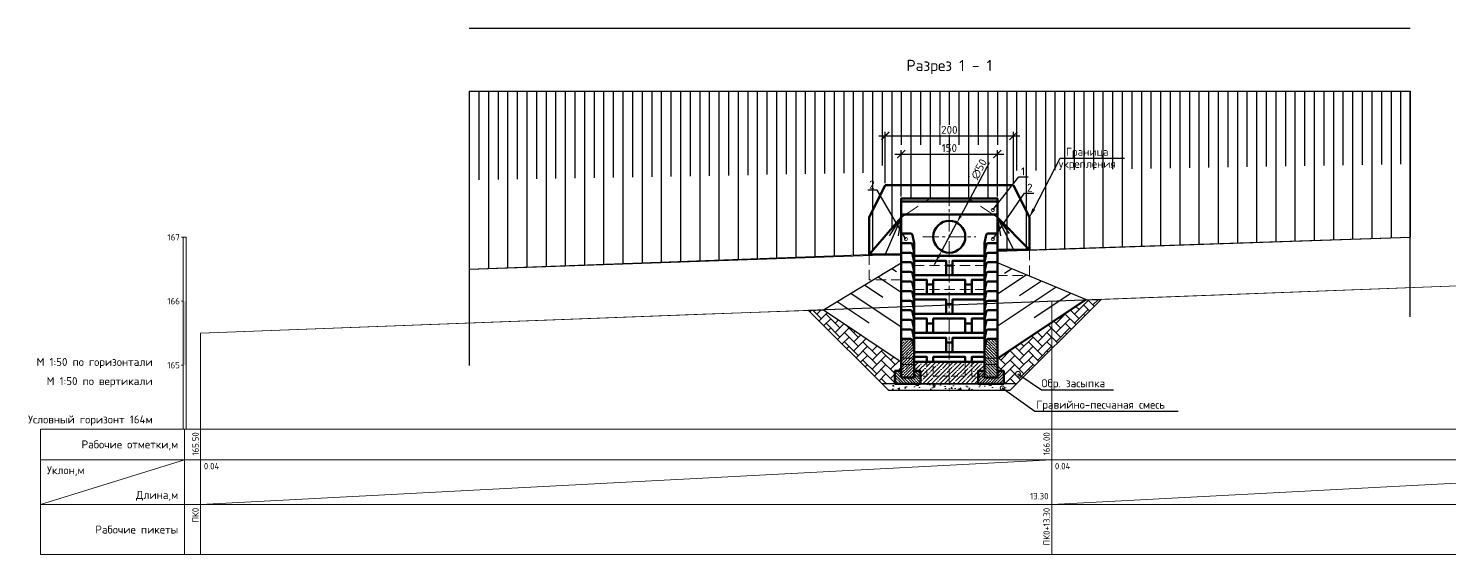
# Model space of a CAD drawing. Header units: millimetres. Extents: x -3202496 to 4385296, y -544754 to -321270.
# Drawn here: x 603799 to 626001, y -404928 to -396696 of the extents above; entities that cross this region are included whole.
import ezdxf
from ezdxf import colors
from ezdxf.entities.mleader import LeaderData, LeaderLine
from ezdxf.enums import TextEntityAlignment as Align
from ezdxf.math import Vec2, Vec3

# ---------------------------------------------------------------- set-up
doc = ezdxf.new("R2010")
doc.units = ezdxf.units.MM
doc.header["$PDSIZE"] = 1
doc.linetypes.add('CENTER', pattern=[16, 10, -2, 2, -2])
doc.linetypes.add('HIDDEN', pattern=[9.525, 6.35, -3.175])
doc.layers.get('0').update_dxf_attribs({"lineweight": 0})
doc.layers.get('Defpoints').update_dxf_attribs({"color": 3})
for name, color, linetype, lineweight in [('ГП_искусств сооруж-я_второстепенные', 7, 'Continuous', 25), ('ГП_искусств сооруж-я_выноски', 7, 'Continuous', 15), ('ГП_искусств сооруж-я_невидимые', 7, 'HIDDEN', 18), ('ГП_искусств сооруж-я_оси', 7, 'CENTER', 13), ('ГП_искусств сооруж-я_основная конструкция', 7, 'Continuous', 50), ('ГП_искусств сооруж-я_основная конструкция 0.3мм', 7, 'Continuous', 30), ('ГП_искусств сооруж-я_размеры', 7, 'Continuous', 15), ('ГП_искусств сооруж-я_текст', 7, 'Continuous', 18), ('ГП_искусств сооруж-я_штриховка', 7, 'Continuous', 9), ('Профиль', 7, 'Continuous', 15)]:
    doc.layers.add(name, color=color, linetype=linetype, lineweight=lineweight)
doc.layers.add('ГП_искусств сооруж-я_Откос', color=7, linetype='Continuous')
doc.layers.add('помощь', color=1, linetype='Continuous', lineweight=0, plot=False)
doc.styles.add('ISOCPEUR', font='isocpeur.ttf')
doc.dimstyles.new('SPDS-ISOCUP', dxfattribs={"dimscale": 10, "dimtxt": 2.5, "dimasz": 2.5, "dimexe": 1.25, "dimexo": 0.625, "dimtad": 1, "dimdec": 0, "dimrnd": 0.001, "dimtxsty": 'ISOCPEUR', "dimblk": 'ARCHTICK', "dimcen": 2.5, "dimdle": 2, "dimadec": 0, "dimazin": 2, "dimtfac": 0.75, "dimtdec": 0, "dimtmove": 1, "dimatfit": 3, "dimfxl": 1, "dimtolj": 1, "dimarcsym": 1})

# ---------------------------------------------------------------- blocks, each defined once
blk = doc.blocks.new('_ArchTick')
at = {"color": 0, "linetype": 'ByBlock', "lineweight": 30, "const_width": 0.15}
blk.add_lwpolyline([(-0.5, -0.5), (0.5, 0.5)], dxfattribs=at)
blk = doc.blocks.new('*D77')
at = {"layer": 'Defpoints', "color": 0, "ltscale": 10, "transparency": 16777216}
for p in [(618936, -398663), (617436, -399355), (618936, -399355)]:
    blk.add_point(p, dxfattribs=at)
at = {"layer": 'ГП_искусств сооруж-я_размеры', "color": 0, "lineweight": -2, "ltscale": 10, "transparency": 16777216}
for p, q in [((617336, -398663), (619036, -398663)), ((617436, -399324), (617436, -398600)), ((618936, -399324), (618936, -398600))]:
    blk.add_line(p, q, dxfattribs=at)
at = {"layer": 'ГП_искусств сооруж-я_размеры', "color": 0, "lineweight": -2, "ltscale": 10, "transparency": 16777216, "xscale": 125, "yscale": 125, "zscale": 125, "rotation": 180}
blk.add_blockref('_ArchTick', (617436, -398663), dxfattribs=at)
at = {"layer": 'ГП_искусств сооруж-я_размеры', "color": 0, "lineweight": -2, "ltscale": 10, "transparency": 16777216, "xscale": 125, "yscale": 125, "zscale": 125}
blk.add_blockref('_ArchTick', (618936, -398663), dxfattribs=at)
at = {"layer": 'ГП_искусств сооруж-я_размеры', "color": 0, "ltscale": 10, "transparency": 16777216, "insert": (618186, -398569), "char_height": 125, "attachment_point": 5, "style": 'ISOCPEUR', "bg_fill": 3, "box_fill_scale": 1.1, "bg_fill_color": 9, "bg_fill_true_color": 13158600, "bg_fill_transparency": 0}
blk.add_mtext('\\A1;150', dxfattribs=at)
blk = doc.blocks.new('_DotSmall')
at = {"color": 0, "linetype": 'ByBlock', "lineweight": 80, "const_width": 0.5}
blk.add_lwpolyline([(-0.0625, 0, 1), (0.0625, 0, 1)], format="xyb", close=True, dxfattribs=at)
blk = doc.blocks.new('*D78')
at = {"layer": 'Defpoints', "color": 0, "ltscale": 10, "transparency": 16777216}
for p in [(618304, -399735), (618067, -400175)]:
    blk.add_point(p, dxfattribs=at)
at = {"layer": 'ГП_искусств сооруж-я_выноски', "color": 0, "lineweight": -2, "ltscale": 10, "transparency": 16777216}
for p, q in [((618809, -398799), (618364, -399625)), ((618067, -400175), (618304, -399735)), ((618008, -400285), (617948, -400395))]:
    blk.add_line(p, q, dxfattribs=at)
at = {"layer": 'ГП_искусств сооруж-я_выноски', "color": 0, "ltscale": 10, "transparency": 16777216}
for points in [[(618345, -399615), (618382, -399635), (618304, -399735)], [(617989, -400275), (618026, -400295), (618067, -400175)]]:
    blk.add_solid(points, dxfattribs=at)
at = {"layer": 'ГП_искусств сооруж-я_выноски', "color": 0, "ltscale": 10, "transparency": 16777216, "insert": (618650, -398898), "char_height": 125, "attachment_point": 5, "rotation": 61.6576, "style": 'ISOCPEUR', "bg_fill": 3, "box_fill_scale": 1.1, "bg_fill_color": 9, "bg_fill_true_color": 13158600, "bg_fill_transparency": 0}
blk.add_mtext('\\A1;∅50', dxfattribs=at)
blk = doc.blocks.new('11321')
at = {"layer": 'ГП_искусств сооруж-я_штриховка'}
h = blk.add_hatch(dxfattribs=at)
h.set_pattern_fill('ANSI36', color=256, scale=10, angle=90, style=0)
edge = h.paths.add_edge_path()
edge.add_line((-100, 550), (-75, 676))
edge.add_arc((-45, 670), 30, 90, 168.6901, ccw=False)
edge.add_line((-45, 700), (100, 700))
edge.add_line((100, 700), (100, 670))
edge.add_line((100, 670), (100, 550))
edge.add_line((100, 550), (100, 100))
edge.add_line((100, 100), (-100, 100))
edge.add_line((-100, 100), (-100, 550))
h = blk.add_hatch(dxfattribs=at)
h.set_pattern_fill('ANSI35', color=256, scale=10, style=0)
h.set_pattern_definition([(45, (-173910.785, -119788.98), (-44.90128, 44.90128), []), (45, (-173865.883, -119788.98), (-44.90128, 44.90128), [79.375, -15.875, 0, -15.875])])
h.paths.add_polyline_path([(200, 0), (200, 100), (200, 200), (100, 200), (100, 100), (-100, 100), (-100, 200), (-200, 200), (-200, 100), (-200, 0), (-100, 0), (100, 0)])
at = {"layer": 'ГП_искусств сооруж-я_основная конструкция', "ltscale": 10}
blk.add_lwpolyline([(-100, 550), (-75, 676, -0.357511), (-45, 700), (100, 700), (100, 670), (100, 550), (100, 100), (-100, 100)], format="xyb", close=True, dxfattribs=at)
blk.add_lwpolyline([(-100, 100), (-100, 200), (-200, 200), (-200, 100), (-200, 0), (-100, 0), (100, 0), (200, 0), (200, 100), (200, 200), (100, 200), (100, 100), (-100, 100)], close=True, dxfattribs=at)
at = {"layer": 'помощь', "ltscale": 10}
for points in [[(100, 400), (-100, 400)], [(100, 300), (-100, 300)]]:
    blk.add_lwpolyline(points, dxfattribs=at)
blk = doc.blocks.new('A$Cafbe139b')
at = {"layer": 'Профиль'}
blk.add_hatch(color=256, dxfattribs=at).paths.add_polyline_path([(-0.000025, 0.001), (0.000025, 0.001), (0.000025, 0.002), (-0.000025, 0.002)])
for points in [[(-0.000025, 0.003), (-0.00005, 0.003)], [(0.00025, 0.0015), (0.013546, 0.002), (0.026785, 0.0025)], [(0.026785, 0.0025), (0.026785, 0)], [(-0.000025, 0.002), (-0.00005, 0.002)], [(0.013546, 0.002), (0.013546, 0)], [(0.00025, 0.0015), (0.00025, 0)], [(-0.000025, 0.001), (-0.00005, 0.001)], [(-0.00225, 0), (0.026785, 0)], [(-0.00225, 0), (-0.00225, -0.001964)], [(0, 0), (0, -0.001964)], [(0.00025, 0), (0.00025, -0.001964)], [(0.013546, 0), (0.013546, -0.001964)], [(0.026785, 0), (0.026785, -0.001964)], [(-0.00225, -0.001181), (0, -0.000481)], [(-0.00225, -0.000481), (0.026785, -0.000481)], [(0.00025, -0.001181), (0.013546, -0.000481)], [(0.013546, -0.001181), (0.026785, -0.000481)], [(-0.00225, -0.001181), (0.026785, -0.001181)], [(-0.00225, -0.001964), (0.026785, -0.001964)]]:
    blk.add_lwpolyline(points, dxfattribs=at)
blk.add_lwpolyline([(0.000025, 0), (0.000025, 0.003), (-0.000025, 0.003), (-0.000025, 0)], close=True, dxfattribs=at)
at = {"layer": 'Профиль', "style": 'ISOCPEUR'}
for s, height, p in [('167', 0.0001, (-0.000075, 0.003)), ('166', 0.0001, (-0.000075, 0.002)), ('М 1:50 по горизонтали', 0.000125, (-0.0005, 0.00105)), ('165', 0.0001, (-0.000075, 0.001)), ('М 1:50 по вертикали', 0.000125, (-0.0005, 0.00075)), ('Условный горизонт 164м', 0.000125, (-0.0005, 0.00015)), ('Рабочие отметки,м', 0.000125, (-0.0001, -0.00024)), ('Рабочие пикеты', 0.000125, (-0.0001, -0.001572))]:
    blk.add_text(s, height=height, dxfattribs=at).set_placement(p, align=Align.MIDDLE_RIGHT)
for s, p in [('165.50', (0.00025, -0.00005)), ('166.00', (0.013546, -0.00005)), ('166.50', (0.026785, -0.00005)), ('ПК0', (0.00025, -0.001231)), ('ПК0+13.30', (0.013546, -0.001231)), ('ПК0+26.53', (0.026785, -0.001231))]:
    blk.add_text(s, height=0.0001, rotation=90, dxfattribs=at).set_placement(p, align=Align.BOTTOM_RIGHT)
for s, height, p in [('Уклон,м', 0.000125, (-0.00215, -0.000581)), ('0.04', 0.0001, (0.0003, -0.000531)), ('0.04', 0.0001, (0.013596, -0.000531))]:
    blk.add_text(s, height=height, dxfattribs=at).set_placement(p, align=Align.TOP_LEFT)
for s, height, p in [('Длина,м', 0.000125, (-0.0001, -0.001131)), ('13.30', 0.0001, (0.013496, -0.001131)), ('13.24', 0.0001, (0.026735, -0.001131))]:
    blk.add_text(s, height=height, dxfattribs=at).set_placement(p, align=Align.BOTTOM_RIGHT)
blk = doc.blocks.new('*U80')
at = {"layer": 'ГП_искусств сооруж-я_основная конструкция', "ltscale": 10}
blk.add_lwpolyline([(100, -153), (100, -3), (75, 123, 0.357511), (45, 147), (-100, 147), (-100, 117), (-100, -3)], format="xyb", dxfattribs=at)
blk = doc.blocks.new('*U81')
at = {"layer": 'ГП_искусств сооруж-я_основная конструкция', "color": 0, "linetype": 'ByBlock', "lineweight": -2, "transparency": 16777216}
for p in [(0, 0), (0, -150), (0, -300), (0, -450), (0, -600), (0, -750), (0, -900), (0, -1050), (0, -1200), (0, -1350), (0, -1500)]:
    blk.add_blockref('*U80', p, dxfattribs=at)
blk = doc.blocks.new('*U82')
at = {"layer": 'ГП_искусств сооруж-я_основная конструкция', "ltscale": 10}
blk.add_lwpolyline([(100, -153), (100, -3), (75, 123, 0.357511), (45, 147), (-100, 147), (-100, 117), (-100, -3)], format="xyb", dxfattribs=at)
blk = doc.blocks.new('*U83')
at = {"layer": 'ГП_искусств сооруж-я_основная конструкция', "color": 0, "linetype": 'ByBlock', "lineweight": -2, "transparency": 16777216}
for p in [(0, 0), (0, -150), (0, -300), (0, -450), (0, -600), (0, -750), (0, -900), (0, -1050), (0, -1200), (0, -1350), (0, -1500)]:
    blk.add_blockref('*U82', p, dxfattribs=at)
blk = doc.blocks.new('*U87', base_point=(620317, -400939))
at = {"layer": 'ГП_искусств сооруж-я_Откос', "color": 0, "linetype": 'ByBlock', "lineweight": -2}
for p, q in [((619164, -400456), (619050, -400532)), ((619394, -400553), (618936, -400859)), ((619625, -400650), (619280, -400879)), ((619855, -400746), (618936, -401359)), ((620317, -400939), (618936, -401860)), ((620086, -400843), (619511, -401226))]:
    blk.add_line(p, q, dxfattribs=at)
blk = doc.blocks.new('*U88', base_point=(616218, -401098))
at = {"layer": 'ГП_искусств сооруж-я_Откос', "color": 0, "linetype": 'ByBlock', "lineweight": -2}
for p, q in [((617287, -400451), (617362, -400500)), ((616860, -400710), (617148, -400902)), ((617073, -400580), (617436, -400822)), ((616646, -400839), (617436, -401366)), ((616218, -401098), (617436, -401910)), ((616432, -400969), (616934, -401303))]:
    blk.add_line(p, q, dxfattribs=at)
blk = doc.blocks.new('*U128', base_point=(610686, -397679))
at = {"layer": 'ГП_искусств сооруж-я_Откос', "color": 0, "linetype": 'ByBlock', "lineweight": -2}
for p, q in [((610686, -397679), (610686, -400460)), ((610836, -397679), (610836, -399067)), ((610986, -397679), (610986, -400449)), ((611136, -397679), (611136, -399061)), ((611286, -397679), (611286, -400438)), ((611436, -397679), (611436, -399056)), ((611586, -397679), (611586, -400427)), ((611736, -397679), (611736, -399050)), ((611886, -397679), (611886, -400416)), ((612036, -397679), (612036, -399045)), ((612186, -397679), (612186, -400405)), ((612336, -397679), (612336, -399039)), ((612486, -397679), (612486, -400394)), ((612636, -397679), (612636, -399034)), ((612786, -397679), (612786, -400383)), ((612936, -397679), (612936, -399028)), ((613086, -397679), (613086, -400372)), ((613236, -397679), (613236, -399023)), ((613386, -397679), (613386, -400361)), ((613536, -397679), (613536, -399017)), ((613686, -397679), (613686, -400350)), ((613836, -397679), (613836, -399012)), ((613986, -397679), (613986, -400339)), ((614136, -397679), (614136, -399006)), ((614286, -397679), (614286, -400328)), ((614436, -397679), (614436, -399001)), ((614586, -397679), (614586, -400317)), ((614736, -397679), (614736, -398995)), ((614886, -397679), (614886, -400306)), ((615036, -397679), (615036, -398990)), ((615186, -397679), (615186, -400295)), ((615336, -397679), (615336, -398984)), ((615486, -397679), (615486, -400284)), ((615636, -397679), (615636, -398979)), ((615786, -397679), (615786, -400273)), ((615936, -397679), (615936, -398973)), ((616086, -397679), (616086, -400262)), ((616236, -397679), (616236, -398968)), ((616386, -397679), (616386, -400251)), ((616536, -397679), (616536, -398962)), ((616686, -397679), (616686, -400240)), ((616836, -397679), (616836, -398957)), ((616986, -397679), (616986, -400173)), ((617136, -397679), (617136, -398840)), ((617286, -397679), (617286, -399828)), ((617436, -397679), (617436, -398517)), ((617586, -397679), (617586, -399355)), ((617736, -397679), (617736, -398517)), ((617886, -397679), (617886, -399355)), ((618036, -397679), (618036, -398517)), ((618186, -397679), (618186, -399355)), ((618336, -397679), (618336, -398517)), ((618486, -397679), (618486, -399355)), ((618636, -397679), (618636, -398517)), ((618786, -397679), (618786, -399355)), ((618936, -397679), (618936, -398517)), ((619086, -397679), (619086, -400162)), ((619236, -397679), (619236, -398921)), ((619386, -397679), (619386, -400162)), ((619536, -397679), (619536, -398919)), ((619686, -397679), (619686, -400154)), ((619836, -397679), (619836, -398914)), ((619986, -397679), (619986, -400144)), ((620136, -397679), (620136, -398909)), ((620286, -397679), (620286, -400134)), ((620436, -397679), (620436, -398904)), ((620586, -397679), (620586, -400123)), ((620736, -397679), (620736, -398898)), ((620886, -397679), (620886, -400113)), ((621036, -397679), (621036, -398893)), ((621186, -397679), (621186, -400103)), ((621336, -397679), (621336, -398888)), ((621486, -397679), (621486, -400093)), ((621636, -397679), (621636, -398883)), ((621786, -397679), (621786, -400083)), ((621936, -397679), (621936, -398878)), ((622086, -397679), (622086, -400072)), ((622236, -397679), (622236, -398873)), ((622386, -397679), (622386, -400062)), ((622536, -397679), (622536, -398868)), ((622686, -397679), (622686, -400052)), ((622836, -397679), (622836, -398863)), ((622986, -397679), (622986, -400042)), ((623136, -397679), (623136, -398858)), ((623286, -397679), (623286, -400032)), ((623436, -397679), (623436, -398853)), ((623586, -397679), (623586, -400021)), ((623736, -397679), (623736, -398847)), ((623886, -397679), (623886, -400011)), ((624036, -397679), (624036, -398842)), ((624186, -397679), (624186, -400001)), ((624336, -397679), (624336, -398837)), ((624486, -397679), (624486, -399991)), ((624636, -397679), (624636, -398832)), ((624786, -397679), (624786, -399981)), ((624936, -397679), (624936, -398827)), ((625086, -397679), (625086, -399970)), ((625236, -397679), (625236, -398822)), ((625386, -397679), (625386, -399960))]:
    blk.add_line(p, q, dxfattribs=at)
blk = doc.blocks.new('*D129')
at = {"layer": 'Defpoints', "color": 0, "ltscale": 10, "transparency": 16777216}
for p in [(619186, -398377), (617186, -399150), (619186, -399150)]:
    blk.add_point(p, dxfattribs=at)
at = {"layer": 'ГП_искусств сооруж-я_размеры', "color": 0, "lineweight": -2, "ltscale": 10, "transparency": 16777216}
for p, q in [((617086, -398377), (619286, -398377)), ((617186, -399119), (617186, -398314)), ((619186, -399119), (619186, -398314))]:
    blk.add_line(p, q, dxfattribs=at)
at = {"layer": 'ГП_искусств сооруж-я_размеры', "color": 0, "lineweight": -2, "ltscale": 10, "transparency": 16777216, "xscale": 125, "yscale": 125, "zscale": 125, "rotation": 180}
blk.add_blockref('_ArchTick', (617186, -398377), dxfattribs=at)
at = {"layer": 'ГП_искусств сооруж-я_размеры', "color": 0, "lineweight": -2, "ltscale": 10, "transparency": 16777216, "xscale": 125, "yscale": 125, "zscale": 125}
blk.add_blockref('_ArchTick', (619186, -398377), dxfattribs=at)
at = {"layer": 'ГП_искусств сооруж-я_размеры', "color": 0, "ltscale": 10, "transparency": 16777216, "insert": (618186, -398283), "char_height": 125, "attachment_point": 5, "style": 'ISOCPEUR', "bg_fill": 3, "box_fill_scale": 1.1, "bg_fill_color": 9, "bg_fill_true_color": 13158600, "bg_fill_transparency": 0}
blk.add_mtext('\\A1;200', dxfattribs=at)

msp = doc.modelspace()

# ---------------------------------------------------------------- hatches: boundary and pattern name
at = {"layer": 'ГП_искусств сооруж-я_штриховка', "ltscale": 50}
h = msp.add_hatch(dxfattribs=at)
h.set_pattern_fill('AR-HBONE', color=256)
h.paths.add_polyline_path([(620555.92, -400934.86), (620326.37, -400943.53), (618935.79, -401870.58), (618935.79, -402054.99), (619035.79, -402054.99), (619035.79, -402154.99), (619035.79, -402254.99), (619235.79, -402254.99)])
h.paths.add_polyline_path([(617335.79, -402054.99), (617435.79, -402054.99), (617435.79, -401909.99), (616217.97, -401098.12), (615987.58, -401106.78), (617142.82, -402262.03), (617335.79, -402254.99), (617335.79, -402154.99)])
h = msp.add_hatch(dxfattribs=at)
h.set_pattern_fill('ANSI35', color=256, scale=15)
h.set_pattern_definition([(45, (-1315747.5, 975651.99), (-67.351921, 67.351921), []), (45, (-1315680.15, 975651.99), (-67.351921, 67.351921), [119.0625, -23.8125, 0, -23.8125])])
h.paths.add_polyline_path([(618735.79, -401909.99), (617635.79, -401909.99), (617635.79, -402054.99), (617735.79, -402054.99), (617735.79, -402254.99), (618635.79, -402254.99), (618635.79, -402054.99), (618735.79, -402054.99)])
at = {"layer": 'ГП_искусств сооруж-я_штриховка', "ltscale": 10}
h = msp.add_hatch(dxfattribs=at)
h.set_pattern_fill('AR-CONC', color=256, scale=1.5)
h.set_pattern_definition([(50, (617115.8, -402235), (273.277, -23.909), [28.575, -314.325]), (355, (617115.8, -402235), (-52.865, 286.585), [22.86, -251.46]), (100.451, (617138.56, -402236.99), (220.412, 262.677), [24.285, -267.135]), (46.184, (617115.8, -402158.8), (406.62, -63.063), [42.86, -471.49]), (96.636, (617149.68, -402164.05), (356.106, 371.14), [36.43, -400.7]), (351.184, (617115.8, -402158.8), (356.11, 371.14), [34.29, -377.19]), (21, (617153.9, -402177.84), (227.422, -153.398), [28.575, -314.325]), (326, (617153.9, -402177.84), (92.703, 276.282), [22.86, -251.46]), (71.451, (617172.84, -402190.63), (320.125, 122.884), [24.285, -267.135]), (37.5, (617115.79, -402234.99), (4.633, 126.8326), [0, -248.412, 0, -255.27, 0, -252.4125]), (7.5, (617115.79, -402235), (100.2295, 150.271), [0, -145.542, 0, -242.697, 0, -96.2025]), (327.5, (617030.83, -402234.99), (203.386, -8.593), [0, -95.25, 0, -297.18, 0, -394.335]), (317.5, (616992.73, -402235), (222.194, 38.14), [0, -123.825, 0, -197.358, 0, -280.035])])
h.paths.add_polyline_path([(617135.79, -402254.99), (617235.79, -402354.99), (619135.79, -402354.99), (619235.79, -402254.99)])

# ---------------------------------------------------------------- linework, layer by layer
at = {"layer": 'ГП_искусств сооруж-я_второстепенные', "ltscale": 10}
for points in [[(610685.79, -397678.73), (625386.84, -397678.73)], [(618935.79, -400179.49), (625386.84, -399960.08)], [(610685.79, -400460.08), (617435.79, -400230.5)], [(616217.97, -401098.12), (617435.79, -400361.02)], [(620326.37, -400943.53), (618935.79, -400361.02)], [(620326.37, -400943.53), (618935.79, -401870.58)], [(620326.37, -400943.53), (620555.92, -400934.86)], [(615987.58, -401106.78), (616217.97, -401098.12)], [(616217.97, -401098.12), (617435.79, -401909.99)]]:
    msp.add_lwpolyline(points, dxfattribs=at)
msp.add_lwpolyline([(617135.79, -402254.99), (617235.79, -402354.99), (619135.79, -402354.99), (619235.79, -402254.99)], close=True, dxfattribs=at)
at = {"layer": 'ГП_искусств сооруж-я_выноски'}
msp.add_lwpolyline([(617435.79, -401909.99), (616217.97, -401098.12)], dxfattribs=at)
at = {"layer": 'ГП_искусств сооруж-я_невидимые', "ltscale": 50}
for points in [[(617435.79, -399654.99), (617885.79, -399354.99)], [(618935.79, -399654.99), (618485.79, -399354.99)], [(616935.79, -400230.62), (617435.79, -399654.99)], [(619435.79, -400162.48), (618935.79, -399654.99)]]:
    msp.add_lwpolyline(points, dxfattribs=at)
at = {"layer": 'ГП_искусств сооруж-я_невидимые', "ltscale": 25}
for points in [[(616935.79, -400230.62), (617435.79, -400230.62), (617435.79, -400630.62), (616935.79, -400630.62)], [(619435.79, -400162.48), (618935.79, -400162.48), (618935.79, -400562.48), (619435.79, -400562.48)]]:
    msp.add_lwpolyline(points, close=True, dxfattribs=at)
msp.add_lwpolyline([(617635.79, -400779.99), (618735.79, -400779.99)], dxfattribs=at)
at = {"layer": 'ГП_искусств сооруж-я_невидимые', "ltscale": 15}
for points in [[(617635.79, -401834.99), (617635.79, -402134.99), (617835.79, -402134.99), (617835.79, -401834.99)], [(618435.79, -402134.99), (618435.79, -401834.99), (618185.79, -401834.99), (617935.79, -401834.99), (617935.79, -402134.99)], [(618735.79, -401834.99), (618735.79, -402134.99), (618535.79, -402134.99), (618535.79, -401834.99)]]:
    msp.add_lwpolyline(points, close=True, dxfattribs=at)
at = {"layer": 'ГП_искусств сооруж-я_оси', "ltscale": 25}
msp.add_lwpolyline([(618185.79, -399223.35), (618185.79, -402389.99)], dxfattribs=at)
at = {"layer": 'ГП_искусств сооруж-я_основная конструкция', "ltscale": 10}
for points in [[(617185.79, -399150.01), (616935.79, -399654.99)], [(619185.79, -399150.01), (619435.79, -399654.99)], [(617435.79, -399654.99), (616935.79, -400230.62)], [(616935.79, -399654.99), (616935.79, -400230.62)], [(618935.79, -399654.99), (619435.79, -400162.48)], [(619435.79, -399654.99), (619435.79, -400162.48)], [(616935.79, -400230.62), (617435.79, -400230.62)], [(619435.79, -400162.48), (618935.79, -400162.48)], [(619435.79, -400162.48), (618935.79, -400162.48)], [(617635.79, -400554.99), (618735.79, -400554.99)], [(617835.79, -400854.99), (617835.79, -400629.99), (617635.79, -400629.99)], [(617935.79, -400704.99), (617835.79, -400704.99)], [(617935.79, -400854.99), (617935.79, -400629.99), (618185.79, -400629.99)], [(618435.79, -400854.99), (618435.79, -400629.99), (618185.79, -400629.99)], [(618435.79, -400704.99), (618535.79, -400704.99)], [(618535.79, -400854.99), (618535.79, -400629.99), (618735.79, -400629.99)], [(617635.79, -400854.99), (618735.79, -400854.99)], [(618135.79, -401159.99), (618135.79, -400934.99), (617635.79, -400934.99)], [(618235.79, -401159.99), (618235.79, -400934.99), (618735.79, -400934.99)], [(617635.79, -401159.99), (618735.79, -401159.99)], [(618135.79, -401009.99), (618235.79, -401009.99)], [(617835.79, -401459.99), (617835.79, -401234.99), (617635.79, -401234.99)], [(617935.79, -401309.99), (617835.79, -401309.99)], [(617935.79, -401459.99), (617935.79, -401234.99), (618185.79, -401234.99)], [(618435.79, -401459.99), (618435.79, -401234.99), (618185.79, -401234.99)], [(618435.79, -401309.99), (618535.79, -401309.99)], [(618535.79, -401459.99), (618535.79, -401234.99), (618735.79, -401234.99)], [(617635.79, -401459.99), (618735.79, -401459.99)], [(618135.79, -401759.99), (618135.79, -401534.99), (617635.79, -401534.99)], [(618135.79, -401609.99), (618235.79, -401609.99)], [(618235.79, -401759.99), (618235.79, -401534.99), (618735.79, -401534.99)], [(617635.79, -401759.99), (618735.79, -401759.99)], [(617635.79, -401834.99), (617835.79, -401834.99), (617835.79, -401909.99)], [(617935.79, -401909.99), (617935.79, -401834.99), (618435.79, -401834.99), (618435.79, -401909.99)], [(618735.79, -401834.99), (618535.79, -401834.99), (618535.79, -401909.99)], [(618735.79, -401909.99), (617635.79, -401909.99)]]:
    msp.add_lwpolyline(points, dxfattribs=at)
at = {"layer": 'ГП_искусств сооруж-я_основная конструкция', "ltscale": 50}
for points in [[(618935.79, -399904.99), (618935.79, -399354.99), (617435.79, -399354.99), (617435.79, -399904.99)], [(617435.79, -399404.99), (618935.79, -399404.99)], [(617435.79, -399604.99), (618935.79, -399604.99)]]:
    msp.add_lwpolyline(points, dxfattribs=at)
msp.add_circle((618185.79, -399954.99), 250, dxfattribs=at)
at = {"layer": 'ГП_искусств сооруж-я_основная конструкция 0.3мм'}
msp.add_lwpolyline([(618735.79, -401909.99), (617635.79, -401909.99), (617635.79, -402054.99), (617735.79, -402054.99), (617735.79, -402254.99), (618635.79, -402254.99), (618635.79, -402054.99), (618735.79, -402054.99)], close=True, dxfattribs=at)
at = {"layer": 'ГП_искусств сооруж-я_Откос'}
for points in [[(625386.84, -396695.96), (610685.79, -396695.96)], [(610685.79, -397678.73), (610685.79, -401968.47)], [(625386.84, -401209.75), (625386.84, -397678.73)]]:
    msp.add_lwpolyline(points, dxfattribs=at)
at = {"layer": 'ГП_искусств сооруж-я_Откос', "ltscale": 10}
for points in [[(617435.79, -399654.99), (617185.79, -400230.62)], [(617435.79, -399654.99), (617248.44, -399942.24)], [(617435.79, -399654.99), (617387.27, -399942.81)], [(618935.79, -399654.99), (619185.79, -400162.48)], [(618935.79, -399654.99), (619123.14, -399903.22)], [(618935.79, -399654.99), (618984.31, -399942.81)]]:
    msp.add_lwpolyline(points, dxfattribs=at)
at = {"layer": 'ГП_искусств сооруж-я_Откос', "ltscale": 50}
for points in [[(617435.79, -399649.99), (617435.79, -399954.99)], [(618935.79, -399649.99), (618935.79, -399954.99)]]:
    msp.add_lwpolyline(points, dxfattribs=at)
at = {"layer": 'помощь', "ltscale": 10}
for points in [[(617435.79, -401909.99), (617435.79, -400361.02)], [(618935.79, -401870.58), (618935.79, -400361.02)], [(619235.79, -402254.99), (619643.32, -401847.47)], [(617135.79, -402254.99), (616833.91, -401953.11)], [(617235.79, -402354.99), (616833.91, -401953.11)]]:
    msp.add_lwpolyline(points, dxfattribs=at)
at = {"layer": 'помощь', "lineweight": 30, "ltscale": 10}
msp.add_lwpolyline([(615987.58, -401106.78), (617235.79, -402354.99), (619135.79, -402354.99), (620555.92, -400934.86)], close=True, dxfattribs=at)

# ---------------------------------------------------------------- block references
at = {"layer": 'ГП_искусств сооруж-я_основная конструкция'}
msp.add_blockref('*U81', (617535.79, -400052.49), dxfattribs=at)
at = {"layer": 'ГП_искусств сооруж-я_основная конструкция', "ltscale": 10, "xscale": -1}
msp.add_blockref('11321', (617535.79, -402254.99), dxfattribs=at)
at = {"layer": 'ГП_искусств сооруж-я_основная конструкция', "ltscale": 10}
msp.add_blockref('11321', (618835.79, -402254.99), dxfattribs=at)
at = {"layer": 'ГП_искусств сооруж-я_Откос', "ltscale": 10}
for name, p in [('*U88', (616217.97, -401098.12)), ('*U87', (620316.64, -400939.45))]:
    msp.add_blockref(name, p, dxfattribs=at)

# ---------------------------------------------------------------- texts
at = {"layer": 'ГП_искусств сооруж-я_текст', "color": 7, "insert": (618185.79, -397299.29), "char_height": 175, "width": 1711.4235, "attachment_point": 5, "style": 'ISOCPEUR'}
msp.add_mtext('Разрез 1 - 1', dxfattribs=at)

# ---------------------------------------------------------------- leaders
at = {"layer": 'ГП_искусств сооруж-я_выноски', "linetype": 'Continuous', "ltscale": 10}
ml = msp.add_multileader_mtext('Standard', dxfattribs=at)
ml.set_content('Граница \\Pукрепления', color=256, style='ISOCPEUR')
ml.set_leader_properties()
ml.build(insert=Vec2(0, 0))
ml.multileader.update_dxf_attribs({"text_left_attachment_type": 6, "text_right_attachment_type": 6, "dogleg_length": 0, "arrow_head_size": 150, "scale": 50})
ctx = ml.context
ctx.base_point, ctx.scale, ctx.char_height, ctx.arrow_head_size, ctx.landing_gap_size, ctx.plane_origin = Vec3(619916.33, -398726.17), 50, 125, 150, 0, Vec3(624031.57, -398541.23)
ctx.left_attachment, ctx.right_attachment, ctx.text_align_type = 6, 6, 1
notes = []
notes.append((ctx, [(0, (1, 1, 0), (619916.33, -398726.17), (1, 0), 0, [(0, [(619435.79, -399654.99)], 0, [])])]))
ctx.mtext.insert, ctx.mtext.alignment, ctx.mtext.line_spacing_factor, ctx.mtext.flow_direction = Vec3(620341.33, -398563.67), 2, 0.908571, 5
ml = msp.add_multileader_mtext('Standard', dxfattribs=at)
ml.set_content('Обр. засыпка', color=256, style='ISOCPEUR')
ml.set_leader_properties()
ml.set_arrow_properties(name='DOTSMALL')
ml.build(insert=Vec2(0, 0))
ml.multileader.update_dxf_attribs({"text_left_attachment_type": 6, "text_right_attachment_type": 6, "dogleg_length": 0, "arrow_head_size": 150, "scale": 50})
ctx = ml.context
ctx.base_point, ctx.scale, ctx.char_height, ctx.arrow_head_size, ctx.landing_gap_size, ctx.plane_origin = Vec3(619624.99, -402347.74), 50, 125, 150, 0, Vec3(623273.29, -401848.08)
ctx.left_attachment, ctx.right_attachment, ctx.text_align_type = 6, 6, 1
notes.append((ctx, [(0, (1, 1, 0), (619624.99, -402347.74), (1, 0), 0, [(0, [(619257.89, -402099.5)], 0, [])])]))
ctx.mtext.insert, ctx.mtext.alignment, ctx.mtext.line_spacing_factor, ctx.mtext.flow_direction = Vec3(620121.87, -402185.24), 2, 0.908571, 5
ml = msp.add_multileader_mtext('Standard', dxfattribs=at)
ml.set_content('Гравийно-песчаная смесь', color=256, style='ISOCPEUR')
ml.set_leader_properties()
ml.set_arrow_properties(name='DOTSMALL')
ml.build(insert=Vec2(0, 0))
ml.multileader.update_dxf_attribs({"text_left_attachment_type": 6, "text_right_attachment_type": 6, "dogleg_length": 0.659, "arrow_head_size": 125, "scale": 50})
ctx = ml.context
ctx.base_point, ctx.scale, ctx.char_height, ctx.arrow_head_size, ctx.landing_gap_size, ctx.plane_origin = Vec3(619555.86, -402681.87), 50, 125, 125, 0, Vec3(611520.39, -403703.41)
ctx.left_attachment, ctx.right_attachment, ctx.text_align_type = 6, 6, 1
notes.append((ctx, [(0, (1, 1, 0), (619522.91, -402681.87), (1, 0), 32.95, [(1, [(619012.45, -402320.64)], 0, [])])]))
ctx.mtext.insert, ctx.mtext.alignment, ctx.mtext.line_spacing_factor, ctx.mtext.flow_direction = Vec3(620549.61, -402519.37), 2, 0.908571, 5
for ctx, leaders in notes:
    for number, flags, end, landing, length, lines in leaders:
        leader = LeaderData()
        leader.index, (leader.has_last_leader_line, leader.has_dogleg_vector, leader.attachment_direction) = number, flags
        leader.last_leader_point, leader.dogleg_vector, leader.dogleg_length = Vec3(end), Vec3(landing), length
        for number, points, colour, breaks in lines:
            line = LeaderLine()
            line.index, line.vertices, line.color, line.breaks = number, Vec3.list(points), colors.encode_raw_color(colour), breaks
            leader.lines.append(line)
        ctx.leaders.append(leader)

# ---------------------------------------------------------------- next in the draw order: dimensions: what is measured, and where the dimension line sits
at = {"layer": 'ГП_искусств сооруж-я_размеры', "ltscale": 10}
dim = msp.add_linear_dim(base=(618935.79, -398662.62), p1=(617435.79, -399354.99), p2=(618935.79, -399354.99), dimstyle='SPDS-ISOCUP', override={"dimscale": 50, "dimlfac": 0.1, "dimtfill": 1}, dxfattribs=at)
dim.commit()
dim.dimension.update_dxf_attribs({"geometry": '*D77', "text_midpoint": (618185.79, -398568.87)})

# ---------------------------------------------------------------- next in the draw order: leaders
at = {"layer": 'ГП_искусств сооруж-я_выноски', "linetype": 'Continuous', "ltscale": 10}
ml = msp.add_multileader_mtext('Standard', dxfattribs=at)
ml.set_content('1', color=256, style='ISOCPEUR')
ml.set_leader_properties()
ml.set_arrow_properties(name='DOTSMALL')
ml.build(insert=Vec2(0, 0))
ml.multileader.update_dxf_attribs({"text_left_attachment_type": 6, "text_right_attachment_type": 6, "dogleg_length": 1, "arrow_head_size": 100, "scale": 50})
ctx = ml.context
ctx.base_point, ctx.scale, ctx.char_height, ctx.arrow_head_size, ctx.landing_gap_size, ctx.plane_origin = Vec3(619319.67, -399020.4), 50, 125, 100, 0, Vec3(618896.96, -398869.21)
ctx.left_attachment, ctx.right_attachment, ctx.text_align_type = 6, 6, 1
notes = []
notes.append((ctx, [(1, (1, 1, 0), (619269.67, -399020.4), (1, 0), 50, [(0, [(618865.31, -399536.52)], 0, [])])]))
ctx.mtext.insert, ctx.mtext.defined_height, ctx.mtext.alignment, ctx.mtext.line_spacing_factor, ctx.mtext.flow_direction = Vec3(619338.42, -398870.4), 104.19, 2, 0.908571, 5
ml = msp.add_multileader_mtext('Standard', dxfattribs=at)
ml.set_content('2', color=256, style='ISOCPEUR')
ml.set_leader_properties()
ml.set_arrow_properties(name='DOTSMALL')
ml.build(insert=Vec2(0, 0))
ml.multileader.update_dxf_attribs({"text_left_attachment_type": 6, "text_right_attachment_type": 6, "dogleg_length": 1, "arrow_head_size": 100, "scale": 50})
ctx = ml.context
ctx.base_point, ctx.scale, ctx.char_height, ctx.arrow_head_size, ctx.landing_gap_size, ctx.plane_origin = Vec3(616945.45, -399227.24), 50, 125, 100, 0, Vec3(617474.62, -399323.84)
ctx.left_attachment, ctx.right_attachment, ctx.text_align_type = 6, 6, 1
notes.append((ctx, [(1, (1, 1, 0), (617057.95, -399227.24), (-1, 0), 50, [(0, [(617506.27, -399991.16)], 0, [])])]))
ctx.mtext.insert, ctx.mtext.defined_height, ctx.mtext.alignment, ctx.mtext.line_spacing_factor, ctx.mtext.flow_direction = Vec3(616976.7, -399077.24), 104.19, 2, 0.908571, 5
for ctx, leaders in notes:
    for number, flags, end, landing, length, lines in leaders:
        leader = LeaderData()
        leader.index, (leader.has_last_leader_line, leader.has_dogleg_vector, leader.attachment_direction) = number, flags
        leader.last_leader_point, leader.dogleg_vector, leader.dogleg_length = Vec3(end), Vec3(landing), length
        for number, points, colour, breaks in lines:
            line = LeaderLine()
            line.index, line.vertices, line.color, line.breaks = number, Vec3.list(points), colors.encode_raw_color(colour), breaks
            leader.lines.append(line)
        ctx.leaders.append(leader)

# ---------------------------------------------------------------- next in the draw order: dimensions: what is measured, and where the dimension line sits
at = {"layer": 'ГП_искусств сооруж-я_выноски', "ltscale": 10}
dim = msp.add_diameter_dim_2p(p1=(618067.11, -400175.03), p2=(618304.48, -399734.96), dimstyle='SPDS-ISOCUP', override={"dimscale": 50, "dimlfac": 0.1, "dimsah": 1, "dimtfill": 1}, dxfattribs=at)
dim.commit()
dim.dimension.update_dxf_attribs({"geometry": '*D78', "text_midpoint": (618732.07, -398942.23), "dimtype": 163})

# ---------------------------------------------------------------- next in the draw order: linework, layer by layer
at = {"layer": 'ГП_искусств сооруж-я_невидимые', "ltscale": 25}
msp.add_lwpolyline([(617635.79, -400404.99), (618735.79, -400404.99)], dxfattribs=at)
at = {"layer": 'ГП_искусств сооруж-я_оси', "ltscale": 25}
msp.add_lwpolyline([(617772.04, -399954.99), (618599.54, -399954.99)], dxfattribs=at)
at = {"layer": 'ГП_искусств сооруж-я_основная конструкция', "ltscale": 10}
for points in [[(617185.79, -399150.01), (619185.79, -399150.01)], [(617635.79, -400254.99), (618735.79, -400254.99)], [(618135.79, -400554.99), (618135.79, -400329.99), (617635.79, -400329.99)], [(618135.79, -400404.99), (618235.79, -400404.99)], [(618235.79, -400554.99), (618235.79, -400329.99), (618735.79, -400329.99)]]:
    msp.add_lwpolyline(points, dxfattribs=at)
at = {"layer": 'ГП_искусств сооруж-я_штриховка'}
msp.add_lwpolyline([(606489.6, -401463.95), (614337.45, -401168.83), (615987.58, -401106.78), (617235.79, -402354.99), (617715.79, -402354.99), (617835.79, -402354.99), (618415.79, -402354.99), (618535.79, -402354.99), (619135.79, -402354.99), (620555.92, -400934.86), (626405, -400713.95), (633024.22, -400463.95)], dxfattribs=at)
at = {"layer": 'помощь', "ltscale": 10}
msp.add_lwpolyline([(610685.79, -400460.08), (616935.79, -400230.62), (617435.79, -399654.99), (617435.79, -399354.99), (618935.79, -399354.99), (618935.79, -399654.99), (619435.79, -400162.48), (625386.84, -399960.08)], dxfattribs=at)

# ---------------------------------------------------------------- next in the draw order: block references
at = {"layer": 'ГП_искусств сооруж-я_основная конструкция', "xscale": -1}
msp.add_blockref('*U83', (618835.79, -400052.49), dxfattribs=at)
at = {"layer": 'ГП_искусств сооруж-я_Откос', "ltscale": 10}
msp.add_blockref('*U128', (610685.79, -397678.73), dxfattribs=at)
at = {"layer": 'помощь', "ltscale": 10, "xscale": 1000000, "yscale": 1000000, "zscale": 1000000}
msp.add_blockref('A$Cafbe139b', (606239.59, -402963.95), dxfattribs=at)

# ---------------------------------------------------------------- next in the draw order: leaders
at = {"layer": 'ГП_искусств сооруж-я_выноски', "linetype": 'Continuous', "ltscale": 10}
ml = msp.add_multileader_mtext('Standard', dxfattribs=at)
ml.set_content('2', color=256, style='ISOCPEUR')
ml.set_leader_properties()
ml.set_arrow_properties(name='DOTSMALL')
ml.build(insert=Vec2(0, 0))
ml.multileader.update_dxf_attribs({"text_left_attachment_type": 6, "text_right_attachment_type": 6, "dogleg_length": 1, "arrow_head_size": 100, "scale": 50})
ctx = ml.context
ctx.base_point, ctx.scale, ctx.char_height, ctx.arrow_head_size, ctx.landing_gap_size, ctx.plane_origin = Vec3(619412.02, -399275.63), 50, 125, 100, 0, Vec3(618896.96, -399323.84)
ctx.left_attachment, ctx.right_attachment, ctx.text_align_type = 6, 6, 1
notes = []
notes.append((ctx, [(1, (1, 1, 0), (619362.02, -399275.63), (1, 0), 50, [(0, [(618865.31, -399991.16)], 0, [])])]))
ctx.mtext.insert, ctx.mtext.defined_height, ctx.mtext.alignment, ctx.mtext.line_spacing_factor, ctx.mtext.flow_direction = Vec3(619443.27, -399125.63), 104.19, 2, 0.908571, 5
for ctx, leaders in notes:
    for number, flags, end, landing, length, lines in leaders:
        leader = LeaderData()
        leader.index, (leader.has_last_leader_line, leader.has_dogleg_vector, leader.attachment_direction) = number, flags
        leader.last_leader_point, leader.dogleg_vector, leader.dogleg_length = Vec3(end), Vec3(landing), length
        for number, points, colour, breaks in lines:
            line = LeaderLine()
            line.index, line.vertices, line.color, line.breaks = number, Vec3.list(points), colors.encode_raw_color(colour), breaks
            leader.lines.append(line)
        ctx.leaders.append(leader)

# ---------------------------------------------------------------- next in the draw order: dimensions: what is measured, and where the dimension line sits
at = {"layer": 'ГП_искусств сооруж-я_размеры', "ltscale": 10}
dim = msp.add_linear_dim(base=(619185.79, -398376.62), p1=(617185.79, -399150.01), p2=(619185.79, -399150.01), dimstyle='SPDS-ISOCUP', override={"dimscale": 50, "dimlfac": 0.1, "dimtfill": 1}, dxfattribs=at)
dim.commit()
dim.dimension.update_dxf_attribs({"geometry": '*D129', "text_midpoint": (618185.79, -398282.87)})

doc.saveas('drawing.dxf')
